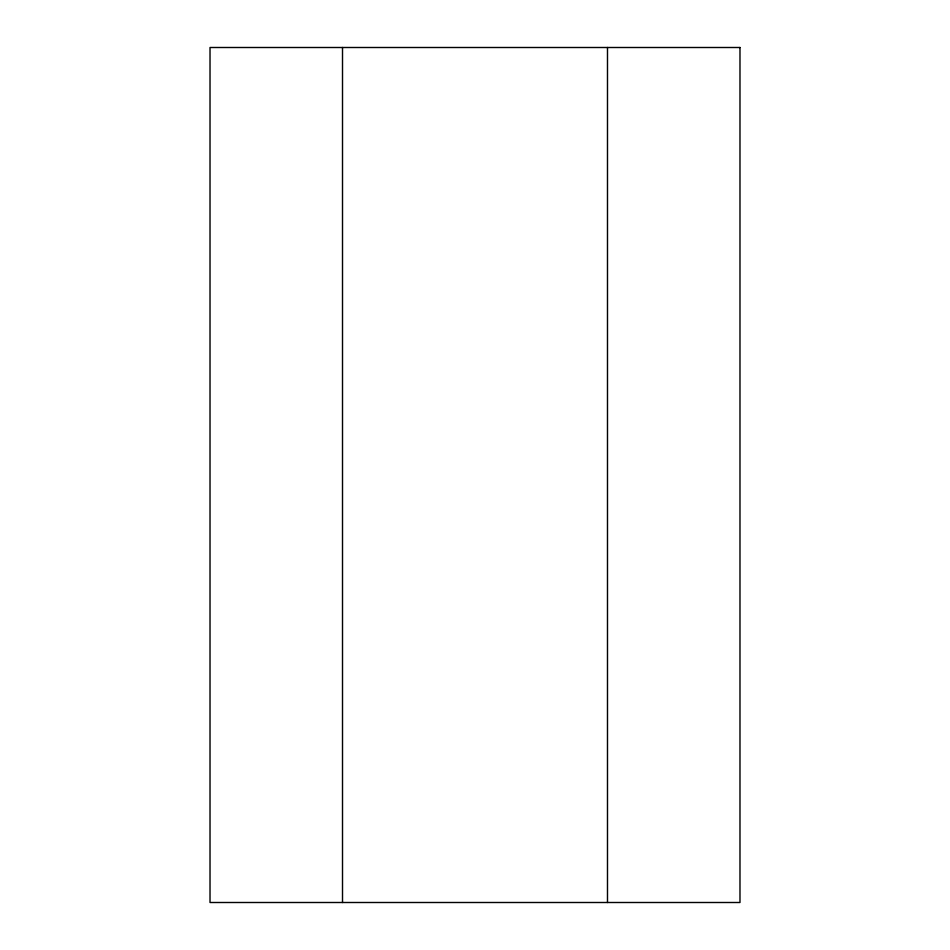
<?xml version="1.0" encoding="UTF-8"?>
<svg xmlns="http://www.w3.org/2000/svg" width="950" height="950" viewBox="0 0 950 950"><rect width="100%" height="100%" fill="white"/><g stroke="black" fill="none" stroke-linecap="round" stroke-linejoin="round"><path stroke-width="1.43" d="M607.489 47.5L607.489 902.5M342.511 47.5L342.511 902.5M739.979 47.5L210.021 47.5L210.021 902.5L739.979 902.5L739.979 47.5"/></g></svg>
